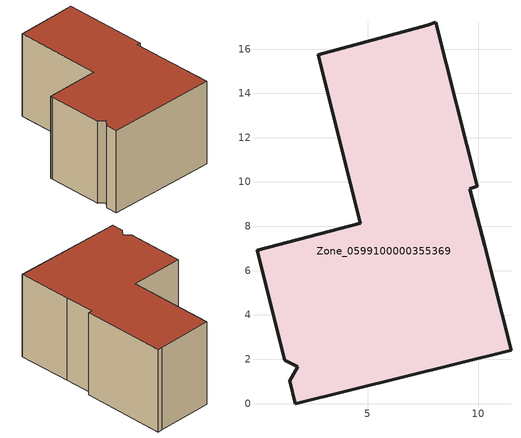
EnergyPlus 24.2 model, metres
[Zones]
Zone_0599100000355369
 floor ground (C_G): 1.48,1.03 1.85,1.66 1.25,1.95 0.06,6.72 0.01,6.93 4.67,8.13 2.78,15.74 7.68,17.07 8.08,17.2 9.95,9.81 9.61,9.7 10.28,7.13 11.47,2.4 1.74,0 z0
 wall outside (C_F): 1.48,1.03 1.74,0 11.47,2.4 10.28,7.13 9.61,9.7 9.95,9.81 8.08,17.2 7.68,17.07 2.78,15.74 4.67,8.13 0.01,6.93 0.06,6.72 1.25,1.95 1.85,1.66 1.48,1.03 z0:7.63
 roof outside (C_R): 1.85,1.66 1.48,1.03 1.74,0 11.47,2.4 10.28,7.13 9.61,9.7 9.95,9.81 8.08,17.2 7.68,17.07 2.78,15.74 4.67,8.13 0.01,6.93 0.06,6.72 1.25,1.95 z7.63
[BUILDING]
Pand.0599100000355369: North Axis=0; Terrain=City; Loads Convergence Tolerance Value=0.04; Temperature Convergence Tolerance Value=0.4; Solar Distribution=FullExterior; Maximum Number of Warmup Days=25; Minimum Number of Warmup Days=1
[Site:Location]
Rotterdam.The.Hague.AP_ZH_NLD Design_Conditions: Latitude=51.96; Longitude=4.45; Time Zone=1; Elevation=-4.5
[SITE:GROUNDTEMPERATURE:BUILDINGSURFACE]
18, 18, 18, 18, 18, 18, 18, 18, 18, 18, 18, 18
[MATERIAL] Thermal Absorptance=0.9; Solar Absorptance=0.7; Visible Absorptance=0.7
Name | Roughness | Thickness | Conductivity | Density | Specific Heat
G.D.1992-2005 | MediumSmooth | 0.15 | 0.06 | 540 | 1210
F.D.1992-2005 | Rough | 0.3 | 0.12 | 1920 | 840
R.D.1992-2005 | MediumRough | 0.2 | 0.08 | 1500 | 1000
[CONSTRUCTION]
C_G: G.D.1992-2005
C_F: F.D.1992-2005
C_R: R.D.1992-2005
[ZONE]
Zone_0599100000355369: Type=1; Multiplier=1; Ceiling Height=Autocalculate; Volume=Autocalculate; Floor Area=autocalculate; Part of Total Floor Area=Yes
[ZONEINFILTRATION:DESIGNFLOWRATE]
Infil_Zone_0599100000355369: Zone or ZoneList or Space or SpaceList=Zone_0599100000355369; Schedule=AlwaysOn; Design Flow Rate Calculation Method=Flow/Area; Flow Rate per Floor Area=0.0021; Constant Term Coefficient=1; Temperature Term Coefficient=0; Velocity Term Coefficient=0; Velocity Squared Term Coefficient=0
[HVACTEMPLATE:ZONE:IDEALLOADSAIRSYSTEM]
Zone_0599100000355369: Maximum Heating Supply Air Temperature=50; Minimum Cooling Supply Air Temperature=13; Maximum Heating Supply Air Humidity Ratio=0.0156; Minimum Cooling Supply Air Humidity Ratio=0.0077; Heating Limit=NoLimit; Cooling Limit=NoLimit; Dehumidification Control Type=ConstantSensibleHeatRatio; Cooling Sensible Heat Ratio=0.7; Dehumidification Setpoint=60; Humidification Control Type=None; Humidification Setpoint=30; Outdoor Air Method=None; Outdoor Air Flow Rate per Person=0.00944; Outdoor Air Flow Rate per Zone Floor Area=0; Outdoor Air Flow Rate per Zone=0; Demand Controlled Ventilation Type=None; Outdoor Air Economizer Type=NoEconomizer; Heat Recovery Type=None; Sensible Heat Recovery Effectiveness=0.7; Latent Heat Recovery Effectiveness=0.65
[ZONECONTROL:THERMOSTAT]
ThermostatControl_Zone_0599100000355369: Zone or ZoneList=Zone_0599100000355369; Control Type Schedule=DualSetpointControlType; Control 1=Thermostat_Zone_0599100000355369; Temperature Difference Between Cutout And Setpoint=0
[THERMOSTATSETPOINT:DUALSETPOINT]
Thermostat_Zone_0599100000355369: Heating Setpoint Temperature Schedule=HeatingSetpoint_Zone_0599100000355369; Cooling Setpoint Temperature Schedule=CoolingSetpoint_Zone_0599100000355369
[SCHEDULE:COMPACT]
HeatingSetpoint_Zone_0599100000355369: Through: 12/31, For: AllDays, Until: 24:00, 21
CoolingSetpoint_Zone_0599100000355369: Through: 12/31, For: AllDays, Until: 24:00, 24
DualSetpointControlType: Through: 12/31, For: AllDays, Until: 24:00, 4
AlwaysOn: Through: 12/31, For: AllDays, Until: 24:00, 1
